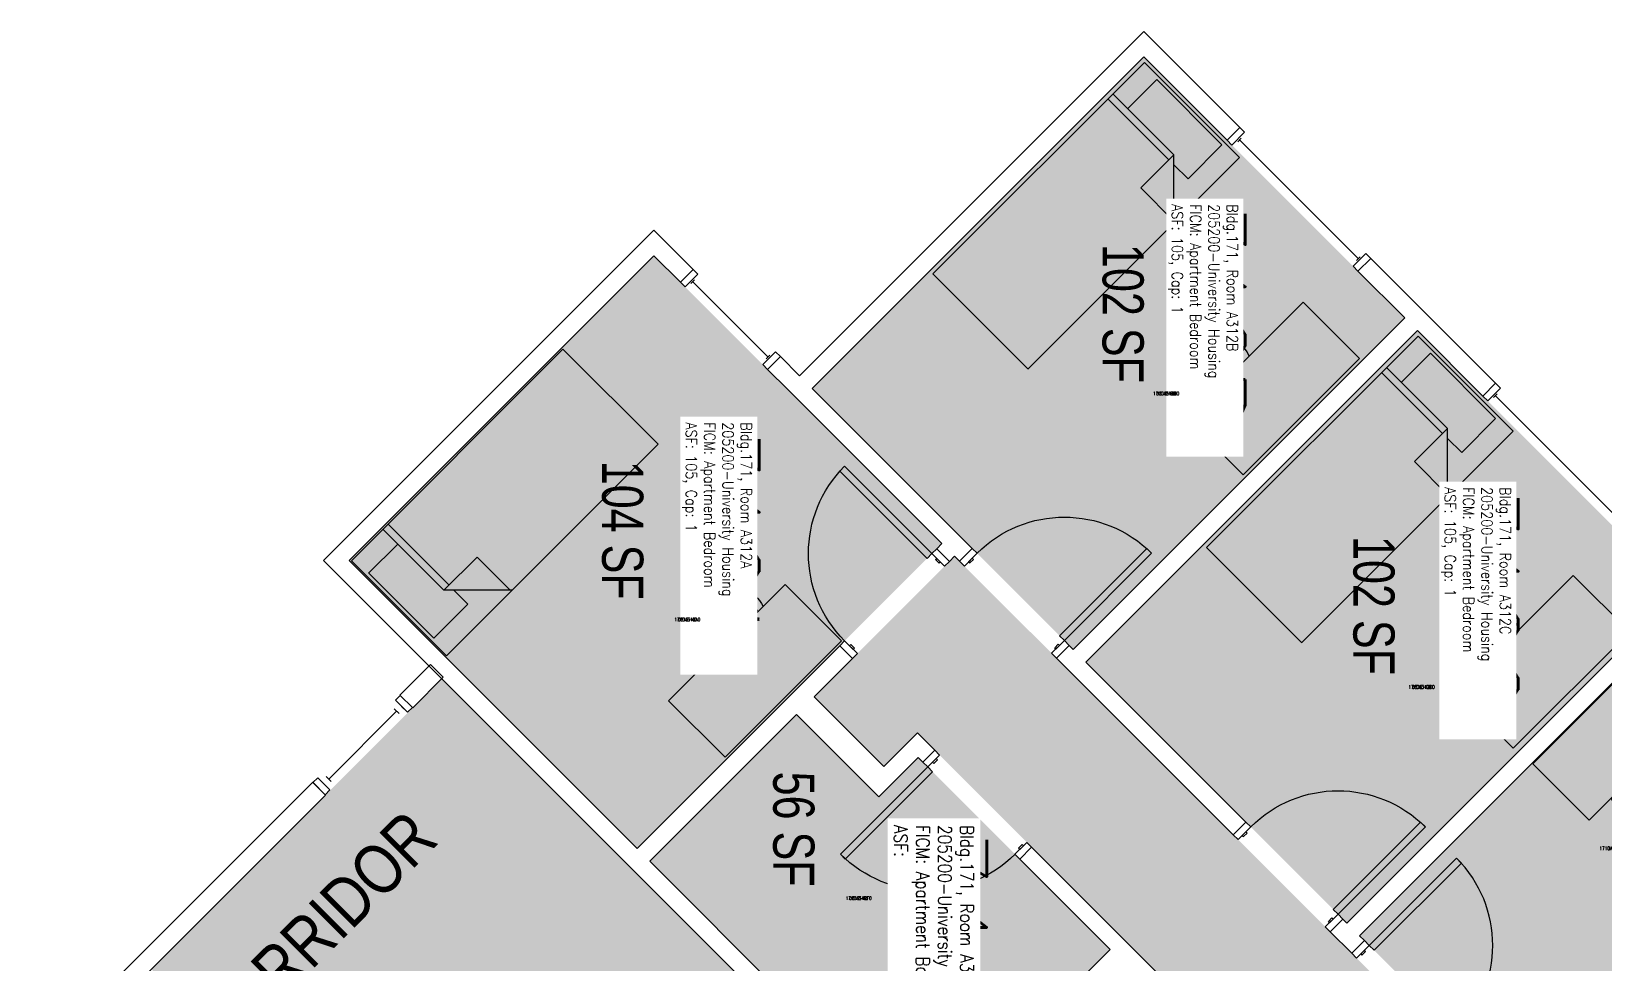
# Model space of a CAD drawing. Header units: inches. Extents: x 88 to 3257, y -489 to 2081.
# Drawn here: x 2206.2 to 2664.7, y 1808.9 to 2080.5 of the extents above; entities that cross this region are included whole.
import ezdxf
from ezdxf.enums import TextEntityAlignment as Align

# ---------------------------------------------------------------- set-up
doc = ezdxf.new("R2010")
doc.units = ezdxf.units.IN
doc.header["$LTSCALE"] = 48
doc.header["$MEASUREMENT"] = 0
for name, color, linetype in [('A-AREA-IDEN', 1, 'Continuous'), ('A-DOOR', 2, 'Continuous'), ('A-FURN', 3, 'Continuous'), ('A-GLAZ', 1, 'Continuous'), ('A-IDEN-RNUM', 7, 'Continuous'), ('A-IDEN-SNUM', 4, 'Continuous'), ('A-IDEN-VNUM', 4, 'Continuous'), ('A-WALL', 5, 'Continuous'), ('AREA-TEXT', 3, 'Continuous'), ('Rooms-Category-Color', 7, 'Continuous'), ('Rooms-College-Color', 7, 'Continuous'), ('Rooms-Department-Color', 7, 'Continuous'), ('Rooms-Division-Color', 7, 'Continuous'), ('Rooms-Information', 7, 'Continuous')]:
    doc.layers.add(name, color=color, linetype=linetype)
doc.styles.add('AREA', font='arial.ttf', dxfattribs={"width": 0.75, "height": 12})
doc.styles.add('ROOMSNUMBER', font='txt.shx', dxfattribs={"height": 0.03})
doc.styles.add('ROOMVNUMBER', font='simplex.shx', dxfattribs={"width": 0.85})
doc.styles.get("Standard").update_dxf_attribs({"font": 'ARIALN.TTF'})

# ---------------------------------------------------------------- blocks, each defined once
blk = doc.blocks.new('A$C4D89189E')
for p, q in [((0, 48), (0, 0)), ((0, 48), (23.25, 48)), ((23.25, 48), (23.25, 0)), ((29.75, 22.18), (30.53, 20.35)), ((0, 0), (23.25, 0.01))]:
    blk.add_line(p, q)
for radius, start, end in [(10, 293.206, 109.5297), (8, 245.2999, 114.7001)]:
    blk.add_arc((26.59, 29.54), radius, start, end)
blk = doc.blocks.new('BED_TWIN')
at = {"linetype": 'Continuous'}
for p, q in [((87.250002, 19.500025), (0, 19.500025)), ((0, 19.500025), (0, -19.740625)), ((12.96, 19.500025), (12.96, -5.659925)), ((15.12, -5.659925), (15.12, 19.500025)), ((87.250002, -19.740625), (87.250002, 19.504725)), ((12.96, 13.379975), (0.99222, 13.379975)), ((1, 13.376575), (1, -13.500025)), ((27.040597, -19.740625), (12.96, -5.659925)), ((12.96, -5.659925), (26.64, -5.659925)), ((15, -13.500025), (15, -7.717325)), ((26.64, -5.659925), (26.64, -19.340025)), ((1, -13.500025), (15, -13.500025)), ((0, -19.740625), (87.252733, -19.740625))]:
    blk.add_line(p, q, dxfattribs=at)

msp = doc.modelspace()

# ---------------------------------------------------------------- hatches: boundary and pattern name
at = {"layer": 'Rooms-Category-Color', "true_color": 0x728ef3}
for points in [[(2530.59, 2073.1), (2606.7, 1996.99), (2510, 1900.3), (2433.9, 1976.4)], [(2387.76, 2015.11), (2298.84, 1926.2), (2382.81, 1842.23), (2471.73, 1931.14)], [(2513.71, 1896.59), (2589.82, 1820.48), (2686.51, 1917.18), (2610.41, 1993.28)], [(2768.8, 1640.26), (2709.3, 1699.76), (2634.97, 1625.42), (2591.75, 1668.64), (2598.08, 1674.97), (2594.36, 1678.69), (2588.03, 1672.36), (2573.04, 1687.35), (2607.96, 1722.26), (2622.95, 1707.27), (2618.4, 1702.73), (2622.12, 1699.02), (2631.79, 1708.68), (2609.37, 1731.1), (2599.56, 1721.29), (2579.23, 1741.62), (2589.04, 1751.43), (2464.57, 1875.9), (2454.76, 1866.09), (2434.43, 1886.42), (2475.44, 1927.43), (2669.89, 1732.98), (2755.45, 1818.54), (2851.27, 1722.73)], [(2690.22, 1913.47), (2766.59, 1837.1), (2669.89, 1740.4), (2593.53, 1816.77)], [(2386.52, 1838.51), (2466.52, 1758.51), (2520.8, 1812.78), (2464.83, 1868.74), (2453.34, 1857.25), (2429.3, 1881.29)]]:
    msp.add_hatch(color=171, dxfattribs=at).paths.add_polyline_path(points)
at = {"layer": 'Rooms-Category-Color', "true_color": 0xadadad}
msp.add_hatch(color=253, dxfattribs=at).paths.add_polyline_path([(2825.64, 1314.18), (2822.11, 1310.65), (2545.79, 1586.97), (2528.11, 1569.3), (2469.9, 1627.51), (2487.57, 1645.19), (2362.75, 1770.01), (2309.55, 1770.01), (2293.9, 1754.29), (2241.16, 1807.03), (2325.87, 1891.74), (2551.65, 1665.96), (2569.33, 1683.63), (2627.54, 1625.42), (2613.58, 1611.46), (2609.87, 1607.74), (2722.04, 1495.57), (2800.71, 1574.23), (2844.38, 1530.56), (2767.88, 1454.06), (2846.2, 1375.75), (2846.9, 1375.04), (2844.74, 1372.87), (2864.54, 1353.07), (2825.73, 1314.27)])
at = {"layer": 'Rooms-College-Color', "true_color": 0xadadad}
for points in [[(2530.59, 2073.1), (2606.7, 1996.99), (2510, 1900.3), (2433.9, 1976.4)], [(2387.76, 2015.11), (2298.84, 1926.2), (2382.81, 1842.23), (2471.73, 1931.14)], [(2513.71, 1896.59), (2589.82, 1820.48), (2686.51, 1917.18), (2610.41, 1993.28)], [(2768.8, 1640.26), (2709.3, 1699.76), (2634.97, 1625.42), (2591.75, 1668.64), (2598.08, 1674.97), (2594.36, 1678.69), (2588.03, 1672.36), (2573.04, 1687.35), (2607.96, 1722.26), (2622.95, 1707.27), (2618.4, 1702.73), (2622.12, 1699.02), (2631.79, 1708.68), (2609.37, 1731.1), (2599.56, 1721.29), (2579.23, 1741.62), (2589.04, 1751.43), (2464.57, 1875.9), (2454.76, 1866.09), (2434.43, 1886.42), (2475.44, 1927.43), (2669.89, 1732.98), (2755.45, 1818.54), (2851.27, 1722.73)], [(2690.22, 1913.47), (2766.59, 1837.1), (2669.89, 1740.4), (2593.53, 1816.77)], [(2825.64, 1314.18), (2822.11, 1310.65), (2545.79, 1586.97), (2528.11, 1569.3), (2469.9, 1627.51), (2487.57, 1645.19), (2362.75, 1770.01), (2309.55, 1770.01), (2293.9, 1754.29), (2241.16, 1807.03), (2325.87, 1891.74), (2551.65, 1665.96), (2569.33, 1683.63), (2627.54, 1625.42), (2613.58, 1611.46), (2609.87, 1607.74), (2722.04, 1495.57), (2800.71, 1574.23), (2844.38, 1530.56), (2767.88, 1454.06), (2846.2, 1375.75), (2846.9, 1375.04), (2844.74, 1372.87), (2864.54, 1353.07), (2825.73, 1314.27)], [(2386.52, 1838.51), (2466.52, 1758.51), (2520.8, 1812.78), (2464.83, 1868.74), (2453.34, 1857.25), (2429.3, 1881.29)]]:
    msp.add_hatch(color=253, dxfattribs=at).paths.add_polyline_path(points)
at = {"layer": 'Rooms-Department-Color', "true_color": 0x604aed}
for points in [[(2530.59, 2073.1), (2606.7, 1996.99), (2510, 1900.3), (2433.9, 1976.4)], [(2387.76, 2015.11), (2298.84, 1926.2), (2382.81, 1842.23), (2471.73, 1931.14)], [(2513.71, 1896.59), (2589.82, 1820.48), (2686.51, 1917.18), (2610.41, 1993.28)], [(2768.8, 1640.26), (2709.3, 1699.76), (2634.97, 1625.42), (2591.75, 1668.64), (2598.08, 1674.97), (2594.36, 1678.69), (2588.03, 1672.36), (2573.04, 1687.35), (2607.96, 1722.26), (2622.95, 1707.27), (2618.4, 1702.73), (2622.12, 1699.02), (2631.79, 1708.68), (2609.37, 1731.1), (2599.56, 1721.29), (2579.23, 1741.62), (2589.04, 1751.43), (2464.57, 1875.9), (2454.76, 1866.09), (2434.43, 1886.42), (2475.44, 1927.43), (2669.89, 1732.98), (2755.45, 1818.54), (2851.27, 1722.73)], [(2690.22, 1913.47), (2766.59, 1837.1), (2669.89, 1740.4), (2593.53, 1816.77)], [(2386.52, 1838.51), (2466.52, 1758.51), (2520.8, 1812.78), (2464.83, 1868.74), (2453.34, 1857.25), (2429.3, 1881.29)]]:
    msp.add_hatch(color=173, dxfattribs=at).paths.add_polyline_path(points)
at = {"layer": 'Rooms-Department-Color', "true_color": 0xacacac}
msp.add_hatch(color=253, dxfattribs=at).paths.add_polyline_path([(2825.64, 1314.18), (2822.11, 1310.65), (2545.79, 1586.97), (2528.11, 1569.3), (2469.9, 1627.51), (2487.57, 1645.19), (2362.75, 1770.01), (2309.55, 1770.01), (2293.9, 1754.29), (2241.16, 1807.03), (2325.87, 1891.74), (2551.65, 1665.96), (2569.33, 1683.63), (2627.54, 1625.42), (2613.58, 1611.46), (2609.87, 1607.74), (2722.04, 1495.57), (2800.71, 1574.23), (2844.38, 1530.56), (2767.88, 1454.06), (2846.2, 1375.75), (2846.9, 1375.04), (2844.74, 1372.87), (2864.54, 1353.07), (2825.73, 1314.27)])
at = {"layer": 'Rooms-Division-Color', "true_color": 0x604aed}
for points in [[(2530.59, 2073.1), (2606.7, 1996.99), (2510, 1900.3), (2433.9, 1976.4)], [(2387.76, 2015.11), (2298.84, 1926.2), (2382.81, 1842.23), (2471.73, 1931.14)], [(2513.71, 1896.59), (2589.82, 1820.48), (2686.51, 1917.18), (2610.41, 1993.28)], [(2768.8, 1640.26), (2709.3, 1699.76), (2634.97, 1625.42), (2591.75, 1668.64), (2598.08, 1674.97), (2594.36, 1678.69), (2588.03, 1672.36), (2573.04, 1687.35), (2607.96, 1722.26), (2622.95, 1707.27), (2618.4, 1702.73), (2622.12, 1699.02), (2631.79, 1708.68), (2609.37, 1731.1), (2599.56, 1721.29), (2579.23, 1741.62), (2589.04, 1751.43), (2464.57, 1875.9), (2454.76, 1866.09), (2434.43, 1886.42), (2475.44, 1927.43), (2669.89, 1732.98), (2755.45, 1818.54), (2851.27, 1722.73)], [(2690.22, 1913.47), (2766.59, 1837.1), (2669.89, 1740.4), (2593.53, 1816.77)], [(2386.52, 1838.51), (2466.52, 1758.51), (2520.8, 1812.78), (2464.83, 1868.74), (2453.34, 1857.25), (2429.3, 1881.29)]]:
    msp.add_hatch(color=173, dxfattribs=at).paths.add_polyline_path(points)
at = {"layer": 'Rooms-Division-Color', "true_color": 0xadadad}
msp.add_hatch(color=253, dxfattribs=at).paths.add_polyline_path([(2825.64, 1314.18), (2822.11, 1310.65), (2545.79, 1586.97), (2528.11, 1569.3), (2469.9, 1627.51), (2487.57, 1645.19), (2362.75, 1770.01), (2309.55, 1770.01), (2293.9, 1754.29), (2241.16, 1807.03), (2325.87, 1891.74), (2551.65, 1665.96), (2569.33, 1683.63), (2627.54, 1625.42), (2613.58, 1611.46), (2609.87, 1607.74), (2722.04, 1495.57), (2800.71, 1574.23), (2844.38, 1530.56), (2767.88, 1454.06), (2846.2, 1375.75), (2846.9, 1375.04), (2844.74, 1372.87), (2864.54, 1353.07), (2825.73, 1314.27)])

# ---------------------------------------------------------------- linework, layer by layer
at = {"layer": 'A-DOOR'}
for points in [[(2468.81, 1928.23), (2467.4, 1926.82), (2441.94, 1952.27), (2443.36, 1953.69)], [(2468.81, 1928.23), (2467.4, 1926.82), (2441.94, 1952.27), (2443.36, 1953.69)], [(2472.53, 1924.52), (2473.94, 1925.93), (2470.23, 1929.64), (2468.81, 1928.23)], [(2472.53, 1924.52), (2473.94, 1925.93), (2470.23, 1929.64), (2468.81, 1928.23)], [(2471.29, 1925.75), (2470.93, 1925.4), (2469.87, 1926.46), (2470.23, 1926.82)], [(2471.29, 1925.75), (2470.93, 1925.4), (2469.87, 1926.46), (2470.23, 1926.82)], [(2478.27, 1924.6), (2476.85, 1926.02), (2480.57, 1929.73), (2481.98, 1928.32)], [(2478.27, 1924.6), (2476.85, 1926.02), (2480.57, 1929.73), (2481.98, 1928.32)], [(2479.51, 1925.84), (2479.86, 1925.49), (2480.92, 1926.55), (2480.57, 1926.9)], [(2479.51, 1925.84), (2479.86, 1925.49), (2480.92, 1926.55), (2480.57, 1926.9)], [(2507.44, 1902.86), (2506.02, 1904.27), (2531.48, 1929.73), (2532.89, 1928.32)], [(2507.44, 1902.86), (2506.02, 1904.27), (2531.48, 1929.73), (2532.89, 1928.32)], [(2447.07, 1899.06), (2445.66, 1897.65), (2441.94, 1901.36), (2443.36, 1902.77)], [(2447.07, 1899.06), (2445.66, 1897.65), (2441.94, 1901.36), (2443.36, 1902.77)], [(2503.72, 1899.15), (2505.14, 1897.73), (2508.85, 1901.45), (2507.44, 1902.86)], [(2503.72, 1899.15), (2505.14, 1897.73), (2508.85, 1901.45), (2507.44, 1902.86)], [(2445.83, 1900.3), (2446.19, 1900.65), (2445.12, 1901.71), (2444.77, 1901.36)], [(2445.83, 1900.3), (2446.19, 1900.65), (2445.12, 1901.71), (2444.77, 1901.36)], [(2504.96, 1900.39), (2504.61, 1900.74), (2505.67, 1901.8), (2506.02, 1901.45)], [(2504.96, 1900.39), (2504.61, 1900.74), (2505.67, 1901.8), (2506.02, 1901.45)], [(2471.03, 1869.44), (2469.62, 1870.85), (2466.17, 1867.41), (2467.59, 1865.99)], [(2471.03, 1869.44), (2469.62, 1870.85), (2466.17, 1867.41), (2467.59, 1865.99)], [(2470.06, 1868.47), (2470.41, 1868.11), (2469.35, 1867.05), (2469, 1867.41)], [(2470.06, 1868.47), (2470.41, 1868.11), (2469.35, 1867.05), (2469, 1867.41)], [(2467.59, 1865.99), (2469, 1864.58), (2443.54, 1839.12), (2442.13, 1840.54)], [(2467.59, 1865.99), (2469, 1864.58), (2443.54, 1839.12), (2442.13, 1840.54)], [(2558.08, 1844.79), (2556.67, 1846.2), (2560.38, 1849.92), (2561.8, 1848.5)], [(2558.08, 1844.79), (2556.67, 1846.2), (2560.38, 1849.92), (2561.8, 1848.5)], [(2587.25, 1823.05), (2585.84, 1824.46), (2611.29, 1849.92), (2612.71, 1848.5)], [(2587.25, 1823.05), (2585.84, 1824.46), (2611.29, 1849.92), (2612.71, 1848.5)], [(2496.49, 1843.98), (2497.9, 1842.57), (2494.46, 1839.12), (2493.04, 1840.54)], [(2496.49, 1843.98), (2497.9, 1842.57), (2494.46, 1839.12), (2493.04, 1840.54)], [(2495.52, 1843.01), (2495.16, 1843.36), (2494.1, 1842.3), (2494.46, 1841.95)], [(2495.52, 1843.01), (2495.16, 1843.36), (2494.1, 1842.3), (2494.46, 1841.95)], [(2559.32, 1846.03), (2559.67, 1845.67), (2560.74, 1846.73), (2560.38, 1847.09)], [(2559.32, 1846.03), (2559.67, 1845.67), (2560.74, 1846.73), (2560.38, 1847.09)], [(2596.36, 1813.94), (2597.77, 1812.53), (2623.23, 1837.98), (2621.81, 1839.4)], [(2596.36, 1813.94), (2597.77, 1812.53), (2623.23, 1837.98), (2621.81, 1839.4)], [(2583.54, 1819.33), (2584.95, 1817.92), (2588.67, 1821.63), (2587.25, 1823.05)], [(2583.54, 1819.33), (2584.95, 1817.92), (2588.67, 1821.63), (2587.25, 1823.05)], [(2584.78, 1820.57), (2584.42, 1820.92), (2585.48, 1821.99), (2585.84, 1821.63)], [(2584.78, 1820.57), (2584.42, 1820.92), (2585.48, 1821.99), (2585.84, 1821.63)], [(2592.64, 1810.23), (2591.23, 1811.64), (2594.94, 1815.36), (2596.36, 1813.94)], [(2592.64, 1810.23), (2591.23, 1811.64), (2594.94, 1815.36), (2596.36, 1813.94)], [(2593.88, 1811.47), (2594.23, 1811.11), (2595.3, 1812.17), (2594.94, 1812.53)], [(2593.88, 1811.47), (2594.23, 1811.11), (2595.3, 1812.17), (2594.94, 1812.53)]]:
    msp.add_lwpolyline(points, close=True, dxfattribs=at)
at = {"layer": 'A-DOOR', "extrusion": (0, 0, -1)}
for centre, start, end in [((-2468.81, 1928.23), 315, 45), ((-2468.81, 1928.23), 315, 45), ((-2507.44, 1902.86), 45, 135), ((-2507.44, 1902.86), 45, 135), ((-2587.25, 1823.05), 45, 135), ((-2587.25, 1823.05), 45, 135), ((-2467.59, 1865.99), 225, 315), ((-2467.59, 1865.99), 225, 315)]:
    msp.add_arc(centre, 36, start, end, dxfattribs=at)
at = {"layer": 'A-DOOR'}
msp.add_arc((2596.36, 1813.94), 36, 315, 45, dxfattribs=at)
msp.add_arc((2596.36, 1813.94), 36, 315, 45, dxfattribs=at)
at = {"layer": 'A-GLAZ'}
for p, q in [((2557.98, 2048.37), (2559.04, 2049.43)), ((2557.98, 2048.37), (2559.04, 2049.43)), ((2593.16, 2014.25), (2558.51, 2048.9)), ((2593.16, 2014.25), (2558.51, 2048.9)), ((2592.63, 2013.72), (2593.69, 2014.78)), ((2592.63, 2013.72), (2593.69, 2014.78)), ((2398.55, 2006.98), (2399.61, 2008.04)), ((2398.55, 2006.98), (2399.61, 2008.04)), ((2421, 1985.59), (2399.08, 2007.51)), ((2421, 1985.59), (2399.08, 2007.51)), ((2420.47, 1985.06), (2421.53, 1986.12)), ((2420.47, 1985.06), (2421.53, 1986.12)), ((2632.6, 1973.75), (2633.66, 1974.81)), ((2632.6, 1973.75), (2633.66, 1974.81)), ((2667.77, 1939.63), (2633.13, 1974.28)), ((2667.77, 1939.63), (2633.13, 1974.28)), ((2313.76, 1886.88), (2312.35, 1885.46)), ((2313.76, 1886.88), (2312.35, 1885.46)), ((2312.35, 1885.46), (2315.88, 1881.93)), ((2312.35, 1885.46), (2315.88, 1881.93)), ((2313.41, 1884.4), (2314.82, 1882.99)), ((2313.41, 1884.4), (2314.82, 1882.99)), ((2317.3, 1883.34), (2313.76, 1886.88)), ((2317.3, 1883.34), (2313.76, 1886.88)), ((2312.7, 1882.28), (2292.9, 1862.48)), ((2312.7, 1882.28), (2292.9, 1862.48)), ((2311.99, 1882.99), (2313.41, 1881.58)), ((2311.99, 1882.99), (2313.41, 1881.58)), ((2315.88, 1881.93), (2317.3, 1883.34)), ((2315.88, 1881.93), (2317.3, 1883.34)), ((2288.31, 1861.42), (2289.72, 1862.84)), ((2288.31, 1861.42), (2289.72, 1862.84)), ((2291.84, 1857.89), (2288.31, 1861.42)), ((2291.84, 1857.89), (2288.31, 1861.42)), ((2289.72, 1862.84), (2293.26, 1859.3)), ((2289.72, 1862.84), (2293.26, 1859.3)), ((2292.19, 1860.36), (2290.78, 1861.78)), ((2292.19, 1860.36), (2290.78, 1861.78)), ((2292.19, 1863.19), (2293.61, 1861.78)), ((2292.19, 1863.19), (2293.61, 1861.78)), ((2293.26, 1859.3), (2291.84, 1857.89)), ((2293.26, 1859.3), (2291.84, 1857.89))]:
    msp.add_line(p, q, dxfattribs=at)
for points in [[(2560.01, 2051.11), (2558.6, 2052.52), (2554.88, 2048.81), (2556.3, 2047.39)], [(2560.01, 2051.11), (2558.6, 2052.52), (2554.88, 2048.81), (2556.3, 2047.39)], [(2595.37, 2015.75), (2596.78, 2014.34), (2593.07, 2010.62), (2591.65, 2012.04)], [(2595.37, 2015.75), (2596.78, 2014.34), (2593.07, 2010.62), (2591.65, 2012.04)], [(2400.58, 2009.72), (2399.17, 2011.13), (2395.45, 2007.42), (2396.87, 2006.01)], [(2400.58, 2009.72), (2399.17, 2011.13), (2395.45, 2007.42), (2396.87, 2006.01)], [(2423.21, 1987.09), (2424.62, 1985.68), (2420.91, 1981.96), (2419.5, 1983.38)], [(2423.21, 1987.09), (2424.62, 1985.68), (2420.91, 1981.96), (2419.5, 1983.38)], [(2634.63, 1976.49), (2633.21, 1977.9), (2629.5, 1974.19), (2630.92, 1972.78)], [(2634.63, 1976.49), (2633.21, 1977.9), (2629.5, 1974.19), (2630.92, 1972.78)]]:
    msp.add_lwpolyline(points, close=True, dxfattribs=at)
at = {"layer": 'A-WALL'}
for p, q in [((2530.59, 2080.52), (2430.19, 1980.11)), ((2530.59, 2080.52), (2430.19, 1980.11)), ((2558.6, 2052.52), (2530.59, 2080.52)), ((2558.6, 2052.52), (2530.59, 2080.52)), ((2433.9, 1976.4), (2530.59, 2073.1)), ((2433.9, 1976.4), (2530.59, 2073.1)), ((2530.59, 2073.1), (2554.88, 2048.81)), ((2530.59, 2073.1), (2554.88, 2048.81)), ((2554.88, 2048.81), (2558.6, 2052.52)), ((2554.88, 2048.81), (2558.6, 2052.52)), ((2387.76, 2022.54), (2291.42, 1926.2)), ((2387.76, 2022.54), (2291.42, 1926.2)), ((2399.17, 2011.13), (2387.76, 2022.54)), ((2399.17, 2011.13), (2387.76, 2022.54)), ((2298.84, 1926.2), (2387.76, 2015.11)), ((2298.84, 1926.2), (2387.76, 2015.11)), ((2387.76, 2015.11), (2395.45, 2007.42)), ((2387.76, 2015.11), (2395.45, 2007.42)), ((2596.78, 2014.34), (2593.07, 2010.62)), ((2596.78, 2014.34), (2593.07, 2010.62)), ((2633.21, 1977.9), (2596.78, 2014.34)), ((2633.21, 1977.9), (2596.78, 2014.34)), ((2395.45, 2007.42), (2399.17, 2011.13)), ((2395.45, 2007.42), (2399.17, 2011.13)), ((2593.07, 2010.62), (2606.7, 1996.99)), ((2593.07, 2010.62), (2606.7, 1996.99)), ((2606.7, 1996.99), (2510, 1900.3)), ((2606.7, 1996.99), (2510, 1900.3)), ((2513.71, 1896.59), (2610.41, 1993.28)), ((2513.71, 1896.59), (2610.41, 1993.28)), ((2610.41, 1993.28), (2629.5, 1974.19)), ((2610.41, 1993.28), (2629.5, 1974.19)), ((2424.62, 1985.68), (2420.91, 1981.96)), ((2424.62, 1985.68), (2420.91, 1981.96)), ((2430.19, 1980.11), (2424.62, 1985.68)), ((2430.19, 1980.11), (2424.62, 1985.68)), ((2420.91, 1981.96), (2426.92, 1975.96)), ((2420.91, 1981.96), (2426.92, 1975.96)), ((2480.57, 1929.73), (2433.9, 1976.4)), ((2480.57, 1929.73), (2433.9, 1976.4)), ((2629.5, 1974.19), (2633.21, 1977.9)), ((2629.5, 1974.19), (2633.21, 1977.9)), ((2426.92, 1975.96), (2471.73, 1931.14)), ((2426.92, 1975.96), (2471.73, 1931.14)), ((2471.73, 1931.14), (2470.23, 1929.64)), ((2471.73, 1931.14), (2470.23, 1929.64)), ((2291.42, 1926.2), (2382.37, 1835.24)), ((2291.42, 1926.2), (2382.37, 1835.24)), ((2382.81, 1842.23), (2298.84, 1926.2)), ((2382.81, 1842.23), (2298.84, 1926.2)), ((2470.23, 1929.64), (2473.94, 1925.93)), ((2470.23, 1929.64), (2473.94, 1925.93)), ((2473.94, 1925.93), (2475.44, 1927.43)), ((2473.94, 1925.93), (2475.44, 1927.43)), ((2475.44, 1927.43), (2476.85, 1926.02)), ((2475.44, 1927.43), (2476.85, 1926.02)), ((2476.85, 1926.02), (2480.57, 1929.73)), ((2476.85, 1926.02), (2480.57, 1929.73)), ((2686.51, 1917.18), (2589.82, 1820.48)), ((2686.51, 1917.18), (2589.82, 1820.48)), ((2593.53, 1816.77), (2690.22, 1913.47)), ((2593.53, 1816.77), (2690.22, 1913.47)), ((2440.09, 1899.5), (2382.81, 1842.23)), ((2440.09, 1899.5), (2382.81, 1842.23)), ((2441.94, 1901.36), (2440.09, 1899.5)), ((2441.94, 1901.36), (2440.09, 1899.5)), ((2445.66, 1897.65), (2441.94, 1901.36)), ((2445.66, 1897.65), (2441.94, 1901.36)), ((2508.85, 1901.45), (2505.14, 1897.73)), ((2508.85, 1901.45), (2505.14, 1897.73)), ((2510, 1900.3), (2508.85, 1901.45)), ((2510, 1900.3), (2508.85, 1901.45)), ((2322.6, 1895.89), (2313.67, 1886.97)), ((2322.6, 1895.89), (2313.67, 1886.97)), ((2326.31, 1892.18), (2322.6, 1895.89)), ((2326.31, 1892.18), (2322.6, 1895.89)), ((2434.43, 1886.42), (2443.8, 1895.79)), ((2434.43, 1886.42), (2443.8, 1895.79)), ((2443.8, 1895.79), (2445.66, 1897.65)), ((2443.8, 1895.79), (2445.66, 1897.65)), ((2505.14, 1897.73), (2556.67, 1846.2)), ((2505.14, 1897.73), (2556.67, 1846.2)), ((2560.38, 1849.92), (2513.71, 1896.59)), ((2560.38, 1849.92), (2513.71, 1896.59)), ((2317.39, 1883.26), (2326.31, 1892.18)), ((2317.39, 1883.26), (2326.31, 1892.18)), ((2313.67, 1886.97), (2317.39, 1883.26)), ((2313.67, 1886.97), (2317.39, 1883.26)), ((2454.76, 1866.09), (2434.43, 1886.42)), ((2454.76, 1866.09), (2434.43, 1886.42)), ((2386.52, 1838.51), (2429.3, 1881.29)), ((2386.52, 1838.51), (2429.3, 1881.29)), ((2429.3, 1881.29), (2453.34, 1857.25)), ((2429.3, 1881.29), (2453.34, 1857.25)), ((2464.57, 1875.9), (2454.76, 1866.09)), ((2464.57, 1875.9), (2454.76, 1866.09)), ((2469.62, 1870.85), (2464.57, 1875.9)), ((2469.62, 1870.85), (2464.57, 1875.9)), ((2466.17, 1867.41), (2469.62, 1870.85)), ((2466.17, 1867.41), (2469.62, 1870.85)), ((2453.34, 1857.25), (2464.83, 1868.74)), ((2453.34, 1857.25), (2464.83, 1868.74)), ((2464.83, 1868.74), (2466.17, 1867.41)), ((2464.83, 1868.74), (2466.17, 1867.41)), ((2288.22, 1861.51), (2200.06, 1773.35)), ((2288.22, 1861.51), (2200.06, 1773.35)), ((2291.93, 1857.8), (2288.22, 1861.51)), ((2291.93, 1857.8), (2288.22, 1861.51)), ((2203.77, 1769.64), (2291.93, 1857.8)), ((2203.77, 1769.64), (2291.93, 1857.8)), ((2556.67, 1846.2), (2560.38, 1849.92)), ((2556.67, 1846.2), (2560.38, 1849.92)), ((2466.52, 1758.51), (2386.52, 1838.51)), ((2466.52, 1758.51), (2386.52, 1838.51)), ((2497.9, 1842.57), (2494.46, 1839.12)), ((2497.9, 1842.57), (2494.46, 1839.12)), ((2494.46, 1839.12), (2520.8, 1812.78)), ((2494.46, 1839.12), (2520.8, 1812.78)), ((2555.71, 1784.76), (2497.9, 1842.57)), ((2555.71, 1784.76), (2497.9, 1842.57)), ((2382.37, 1835.24), (2551.65, 1665.96)), ((2382.37, 1835.24), (2551.65, 1665.96)), ((2588.67, 1821.63), (2584.95, 1817.92)), ((2588.67, 1821.63), (2584.95, 1817.92)), ((2589.82, 1820.48), (2588.67, 1821.63)), ((2589.82, 1820.48), (2588.67, 1821.63)), ((2584.95, 1817.92), (2591.23, 1811.64)), ((2584.95, 1817.92), (2591.23, 1811.64)), ((2594.94, 1815.36), (2593.53, 1816.77)), ((2594.94, 1815.36), (2593.53, 1816.77)), ((2520.8, 1812.78), (2466.52, 1758.51)), ((2520.8, 1812.78), (2466.52, 1758.51)), ((2591.23, 1811.64), (2594.94, 1815.36)), ((2591.23, 1811.64), (2594.94, 1815.36))]:
    msp.add_line(p, q, dxfattribs=at)

# ---------------------------------------------------------------- block references
at = {"layer": 'A-FURN', "xscale": -1}
for name, p, rotation in [('BED_TWIN', (2544.56, 2057.72), 45.00000000001838), ('BED_TWIN', (2544.56, 2057.72), 45.00000000001838), ('BED_TWIN', (2624.37, 1977.9), 45.00000000001838), ('BED_TWIN', (2624.37, 1977.9), 45.00000000001838), ('A$C4D89189E', (2408.47, 1868.81), 315.0000000000184), ('A$C4D89189E', (2408.47, 1868.81), 315.0000000000184), ('A$C4D89189E', (2678, 1900.88), 135.0000000000185), ('A$C4D89189E', (2678, 1900.88), 135.0000000000185)]:
    msp.add_blockref(name, p, dxfattribs=dict(at, rotation=rotation))
at = {"layer": 'A-FURN'}
for name, p, rotation in [('A$C4D89189E', (2593.55, 1985.14), 135.0000000000184), ('A$C4D89189E', (2593.55, 1985.14), 135.0000000000184), ('BED_TWIN', (2313.31, 1912.37), 45.00000000001843), ('BED_TWIN', (2313.31, 1912.37), 45.00000000001843), ('A$C4D89189E', (2672.3, 1905.43), 135.0000000000184), ('A$C4D89189E', (2672.3, 1905.43), 135.0000000000184)]:
    msp.add_blockref(name, p, dxfattribs=dict(at, rotation=rotation))

# ---------------------------------------------------------------- texts
at = {"layer": 'A-AREA-IDEN'}
msp.add_text('CORRIDOR', height=14.4, rotation=45, dxfattribs=at).set_placement((2293.65, 1812.36), align=Align.CENTER)
at = {"layer": 'A-IDEN-RNUM', "style": 'ROOMSNUMBER', "width": 0.85}
for s, p in [('0312-B0', (2537.11, 1974.41)), ('0312-A0', (2397.49, 1908.51)), ('0312-C0', (2611.63, 1888.82)), ('0312-F0', (2447.45, 1827.2))]:
    msp.add_text(s, height=1, dxfattribs=at).set_placement(p, align=Align.CENTER)
at = {"layer": 'A-IDEN-SNUM', "style": 'ROOMSNUMBER', "width": 0.85}
for s, p in [('1710A312B0', (2537.11, 1974.41)), ('1710A312A0', (2397.49, 1908.51)), ('1710A312C0', (2611.63, 1888.82)), ('1710A312D0', (2667.31, 1841.75)), ('1710A312F0', (2447.45, 1827.2))]:
    msp.add_text(s, height=1, dxfattribs=at).set_placement(p, align=Align.CENTER)
at = {"layer": 'A-IDEN-VNUM', "style": 'ROOMVNUMBER', "width": 0.85}
for s, height, p in [('312B', 22.5, (2548.96, 1998.27)), ('312A', 22.5, (2407.22, 1933.73)), ('312C', 22.5, (2628.55, 1915.29)), ('312F', 27, (2471.31, 1811.34))]:
    msp.add_text(s, height=height, rotation=270, dxfattribs=at).set_placement(p, align=Align.MIDDLE_CENTER)
at = {"layer": 'AREA-TEXT', "style": 'AREA', "width": 0.75}
for s, p in [('102 SF', (2524.57, 1998.27)), ('104 SF', (2378.64, 1935.04)), ('102 SF', (2597.72, 1913.09)), ('56 SF', (2428.53, 1847.87))]:
    msp.add_text(s, height=12, rotation=270, dxfattribs=at).set_placement(p, align=Align.MIDDLE_CENTER)

# ---------------------------------------------------------------- next in the draw order: texts
at = {"layer": 'Rooms-Information', "attachment_point": 7, "rotation": 270, "style": 'ROOMVNUMBER', "bg_fill": 3, "box_fill_scale": 1.5, "bg_fill_color": 256, "bg_fill_true_color": 13158600, "bg_fill_transparency": 0}
for s, insert, char_height, width in [('Bldg.171, Room A312B^M^J205200-University Housing^M^JFICM: Apartment Bedroom^M^JASF: 105, Cap: 1', (2537.71, 2030.15), 3.2143, 72), ('Bldg.171, Room A312A^M^J205200-University Housing^M^JFICM: Apartment Bedroom^M^JASF: 105, Cap: 1', (2395.97, 1966.52), 3.2143, 72), ('Bldg.171, Room A312C^M^J205200-University Housing^M^JFICM: Apartment Bedroom^M^JASF: 105, Cap: 1', (2617.3, 1947.62), 3.2143, 72), ('Bldg.171, Room A312F^M^J205200-University Housing^M^JFICM: Apartment Bathroom^M^JASF: ', (2457.81, 1849.04), 3.8571, 86.4)]:
    msp.add_mtext(s, dxfattribs=dict(at, insert=insert, char_height=char_height, width=width))

doc.saveas('drawing.dxf')
